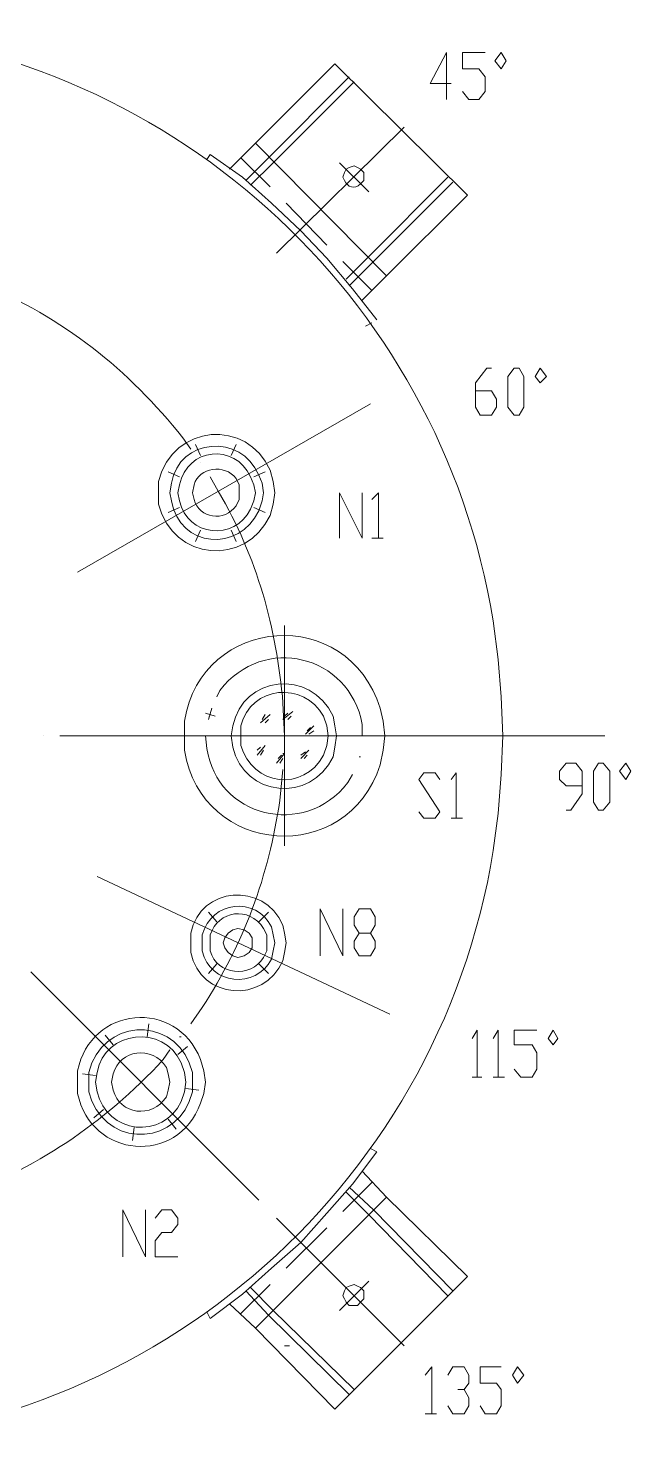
# Model space of a CAD drawing. Extents: x 14941 to 23337, y 2870 to 15192.
# Drawn here: x 17815 to 18851, y 5673 to 8106 of the extents above; entities that cross this region are included whole.
import ezdxf

# ---------------------------------------------------------------- set-up
doc = ezdxf.new("R2010")
doc.units = 0
doc.header["$LTSCALE"] = 8
doc.layers.add('1', color=1, linetype='Continuous')

msp = doc.modelspace()

# ---------------------------------------------------------------- linework, layer by layer
at = {"layer": '1', "color": 0, "lineweight": 5}
for points in [[(18542.5, 8011.8), (18506.4, 8011.8), (18534.2, 8064.6), (18534.2, 7984)], [(18562, 7997.9), (18573.1, 7984), (18589.8, 7984), (18600.9, 7997.9), (18600.9, 8022.9), (18589.8, 8036.8), (18562, 8036.8), (18562, 8064.6), (18600.9, 8064.6)], [(18617.6, 8050.7), (18628.7, 8064.6), (18637.1, 8050.7), (18628.7, 8036.8), (18617.6, 8050.7)], [(18242.2, 7719.8), (18461.9, 7936.7)], [(18181, 7883.9), (18231.1, 7833.8)], [(18228.3, 7883.9), (18189.4, 7844.9)], [(18236.6, 7875.5), (18197.7, 7836.6)], [(18350.6, 7875.5), (18400.7, 7825.5)], [(18258.9, 7806), (18328.4, 7733.7)], [(18400.7, 7714.2), (18361.8, 7675.3)], [(18356.2, 7705.9), (18406.3, 7655.8)], [(18409, 7705.9), (18367.3, 7664.2)], [(18584.2, 7483.4), (18612.1, 7483.4), (18620.4, 7469.5), (18620.4, 7455.6), (18612.1, 7441.7), (18592.6, 7441.7), (18584.2, 7455.6), (18584.2, 7497.3), (18603.7, 7522.3), (18612.1, 7522.3)], [(18651, 7441.7), (18639.9, 7455.6), (18639.9, 7508.4), (18651, 7522.3), (18659.3, 7522.3), (18667.7, 7508.4), (18667.7, 7455.6), (18659.3, 7441.7), (18651, 7441.7)], [(18687.1, 7508.4), (18695.5, 7522.3), (18706.6, 7508.4), (18695.5, 7497.3), (18687.1, 7508.4)], [(18403.5, 7461.2), (17900.1, 7171.9)], [(18111.5, 7372.2), (18103.1, 7391.6)], [(18164.3, 7372.2), (18172.7, 7391.6)], [(18111.5, 7361), (18111.5, 7361)], [(18075.3, 7336), (18055.9, 7344.4)], [(18203.3, 7336), (18222.7, 7344.4)], [(18350.6, 7230.3), (18350.6, 7308.2), (18389.6, 7230.3), (18389.6, 7308.2)], [(18406.3, 7297.1), (18417.4, 7308.2), (18417.4, 7230.3)], [(18075.3, 7283.2), (18055.9, 7274.8)], [(18203.3, 7283.2), (18222.7, 7274.8)], [(18111.5, 7244.2), (18103.1, 7224.8)], [(18164.3, 7244.2), (18172.7, 7224.8)], [(18406.3, 7230.3), (18425.7, 7230.3)], [(18256.1, 6702), (18256.1, 7080.2)], [(18125.4, 6924.4), (18125.4, 6924.4)], [(18214.4, 6913.3), (18231.1, 6927.2)], [(18217.2, 6918.9), (18222.7, 6927.2)], [(18222.7, 6913.3), (18228.3, 6918.9)], [(18253.3, 6918.9), (18270, 6932.8)], [(18256.1, 6924.4), (18261.7, 6930)], [(18261.7, 6918.9), (18267.2, 6924.4)], [(17841.7, 6891.1), (17841.7, 6891.1)], [(17869.5, 6891.1), (18350.6, 6891.1)], [(18064.2, 6891.1), (18445.2, 6891.1)], [(18256.1, 6891.1), (18256.1, 6891.1)], [(18292.2, 6893.9), (18306.2, 6907.8)], [(18295, 6899.4), (18300.6, 6905)], [(18297.8, 6893.9), (18306.2, 6899.4)], [(18381.2, 6891.1), (18381.2, 6891.1)], [(18389.6, 6891.1), (18392.4, 6891.1)], [(18411.8, 6891.1), (18806.7, 6891.1)], [(18208.8, 6857.7), (18222.7, 6874.4)], [(18208.8, 6866), (18214.4, 6871.6)], [(18214.4, 6857.7), (18219.9, 6866)], [(18283.9, 6852.1), (18297.8, 6866)], [(18283.9, 6857.7), (18292.2, 6863.3)], [(18242.2, 6843.8), (18256.1, 6860.5)], [(18245, 6852.1), (18250.5, 6857.7)], [(18247.8, 6843.8), (18253.3, 6852.1)], [(18253.3, 6860.5), (18256.1, 6860.5)], [(18289.5, 6852.1), (18295, 6857.7)], [(18384, 6854.9), (18386.8, 6854.9)], [(18740, 6763.1), (18748.3, 6763.1), (18767.8, 6791), (18767.8, 6829.9), (18756.7, 6843.8), (18740, 6843.8), (18728.9, 6829.9), (18728.9, 6816), (18740, 6804.9), (18767.8, 6804.9)], [(18795.6, 6763.1), (18787.3, 6777.1), (18787.3, 6829.9), (18795.6, 6843.8), (18803.9, 6843.8), (18815.1, 6829.9), (18815.1, 6777.1), (18803.9, 6763.1), (18795.6, 6763.1)], [(18831.7, 6829.9), (18842.9, 6843.8), (18851.2, 6829.9), (18842.9, 6816), (18831.7, 6829.9)], [(18486.9, 6760.4), (18495.3, 6749.2), (18514.7, 6749.2), (18523.1, 6760.4), (18486.9, 6816), (18495.3, 6827.1), (18514.7, 6827.1), (18523.1, 6816)], [(18542.5, 6816), (18550.9, 6827.1), (18550.9, 6749.2)], [(18542.5, 6749.2), (18562, 6749.2)], [(18436.9, 6412.8), (17933.5, 6649.1)], [(18139.3, 6571.3), (18125.4, 6587.9)], [(18211.6, 6571.3), (18228.3, 6587.9)], [(18317.3, 6512.9), (18317.3, 6593.5), (18356.2, 6512.9), (18356.2, 6593.5)], [(18384, 6512.9), (18375.7, 6526.8), (18375.7, 6537.9), (18384, 6551.8), (18403.5, 6551.8), (18411.8, 6565.7), (18411.8, 6579.6), (18403.5, 6593.5), (18384, 6593.5), (18375.7, 6579.6), (18375.7, 6565.7), (18384, 6551.8)], [(18403.5, 6551.8), (18411.8, 6537.9), (18411.8, 6526.8), (18403.5, 6512.9), (18384, 6512.9)], [(18139.3, 6499), (18125.4, 6482.3)], [(18211.6, 6499), (18228.3, 6482.3)], [(18211.6, 6092.9), (17819.5, 6485.1)], [(17961.3, 6359.9), (17947.4, 6376.6)], [(18019.7, 6373.8), (18022.5, 6396.1)], [(18578.7, 6371), (18587, 6384.9), (18587, 6304.3)], [(18614.8, 6371), (18623.2, 6384.9), (18623.2, 6304.3)], [(18651, 6318.2), (18662.1, 6304.3), (18681.6, 6304.3), (18689.9, 6318.2), (18689.9, 6346), (18681.6, 6359.9), (18651, 6359.9), (18651, 6384.9), (18689.9, 6384.9)], [(18709.4, 6371), (18717.7, 6384.9), (18726.1, 6371), (18717.7, 6359.9), (18709.4, 6371)], [(18072.6, 6343.2), (18089.2, 6357.1)], [(18075.3, 6373.8), (18078.1, 6373.8)], [(17930.7, 6307.1), (17908.5, 6309.9)], [(18578.7, 6304.3), (18595.4, 6304.3)], [(18614.8, 6304.3), (18634.3, 6304.3)], [(18086.5, 6284.8), (18108.7, 6282)], [(17944.6, 6248.7), (17927.9, 6234.8)], [(18055.9, 6232), (18069.8, 6215.3)], [(17997.5, 6218.1), (17994.7, 6195.8)], [(18406.3, 6123.5), (18356.2, 6073.5)], [(18409, 6076.3), (18367.3, 6115.2)], [(18400.7, 6067.9), (18361.8, 6106.8)], [(17978, 5995.6), (17978, 6076.3), (18016.9, 5995.6), (18016.9, 6076.3)], [(18033.6, 6062.4), (18044.7, 6076.3), (18061.4, 6076.3), (18072.6, 6062.4), (18072.6, 6051.2), (18061.4, 6037.3), (18044.7, 6037.3), (18033.6, 6023.4), (18033.6, 5995.6), (18072.6, 5995.6)], [(18242.2, 6062.4), (18461.9, 5842.7)], [(18328.4, 6045.7), (18258.9, 5976.1)], [(18231.1, 5948.3), (18181, 5898.3)], [(18236.6, 5903.8), (18197.7, 5942.8)], [(18400.7, 5953.9), (18350.6, 5903.8)], [(18228.3, 5895.5), (18189.4, 5937.2)], [(18256.1, 5842.7), (18264.4, 5842.7), (18256.1, 5842.7)], [(18498, 5792.6), (18509.2, 5806.5), (18509.2, 5725.9)], [(18537, 5792.6), (18545.3, 5806.5), (18564.8, 5806.5), (18573.1, 5792.6), (18573.1, 5778.7), (18564.8, 5767.6), (18553.7, 5767.6)], [(18592.6, 5739.8), (18600.9, 5725.9), (18620.4, 5725.9), (18628.7, 5739.8), (18628.7, 5767.6), (18620.4, 5778.7), (18592.6, 5778.7), (18592.6, 5806.5), (18628.7, 5806.5)], [(18648.2, 5792.6), (18656.5, 5806.5), (18667.7, 5792.6), (18656.5, 5778.7), (18648.2, 5792.6)], [(18564.8, 5767.6), (18573.1, 5753.7), (18573.1, 5739.8), (18564.8, 5725.9), (18545.3, 5725.9), (18537, 5739.8)], [(18498, 5725.9), (18517.5, 5725.9)]]:
    msp.add_lwpolyline(points, dxfattribs=at)
at = {"layer": '1', "color": 0, "lineweight": 18}
for points in [[(18206, 7908.9), (18342.3, 8045.2), (18570.3, 7819.9), (18431.3, 7680.9)], [(18367.3, 8022.9), (18228.3, 7883.9)], [(18375.7, 8014.6), (18236.6, 7875.5)], [(18431.3, 7680.9), (18206, 7908.9), (18161.5, 7864.4)], [(18414.6, 7605.8), (18372.9, 7658.6), (18328.4, 7711.4), (18283.9, 7758.7), (18233.8, 7806), (18183.8, 7850.5), (18128.2, 7889.4), (18122.6, 7881.1)], [(18537, 7850.5), (18400.7, 7714.2)], [(18545.3, 7842.1), (18409, 7705.9)], [(18431.3, 7680.9), (18389.6, 7639.1)], [(18406.3, 7600.2), (18395.1, 7594.6)], [(18125.4, 6918.9), (18131, 6938.3)], [(18119.8, 6930), (18136.5, 6924.4)], [(18200.5, 6535.1), (18200.5, 6543.5), (18194.9, 6551.8), (18186.6, 6557.4), (18175.4, 6560.1), (18167.1, 6557.4), (18158.8, 6551.8), (18153.2, 6543.5), (18150.4, 6535.1), (18153.2, 6526.8), (18158.8, 6518.4), (18167.1, 6512.9), (18175.4, 6510.1), (18186.6, 6512.9), (18194.9, 6518.4), (18200.5, 6526.8), (18200.5, 6535.1)], [(18128.2, 5889.9), (18183.8, 5931.7), (18233.8, 5976.1), (18283.9, 6020.6), (18328.4, 6070.7), (18372.9, 6120.8), (18414.6, 6176.4), (18403.5, 6181.9)], [(18206, 5873.3), (18431.3, 6098.5), (18389.6, 6143)], [(18431.3, 6098.5), (18570.3, 5962.2), (18342.3, 5734.2), (18206, 5873.3)], [(18537, 5928.9), (18400.7, 6067.9)], [(18545.3, 5937.2), (18409, 6076.3)], [(18392.4, 5928.9), (18392.4, 5937.2), (18386.8, 5942.8), (18381.2, 5945.6), (18375.7, 5948.3), (18367.3, 5945.6), (18361.8, 5942.8), (18359, 5937.2), (18356.2, 5928.9), (18359, 5923.3), (18361.8, 5917.7), (18367.3, 5912.2), (18375.7, 5912.2), (18381.2, 5912.2), (18386.8, 5917.7), (18392.4, 5923.3), (18392.4, 5928.9)], [(18206, 5873.3), (18161.5, 5915)], [(18128.2, 5889.9), (18122.6, 5901.1)], [(18367.3, 5759.2), (18228.3, 5895.5)], [(18375.7, 5767.6), (18236.6, 5903.8)]]:
    msp.add_lwpolyline(points, dxfattribs=at)
for points, knots in [([(18631.5, 6891.1), (18631.5, 6891.1), (18628.7, 6957.8), (18628.7, 6957.8), (18628.7, 6957.8), (18623.2, 7021.8), (18623.2, 7021.8), (18623.2, 7021.8), (18614.8, 7088.5), (18614.8, 7088.5), (18523.1, 7650.3), (18050.3, 8075.7), (17480.2, 8106.3), (17480.2, 8106.3), (17413.5, 8106.3), (17413.5, 8106.3), (17413.5, 8106.3), (17349.5, 8106.3), (17349.5, 8106.3), (16751.6, 8073), (16267.7, 7614.1), (16203.8, 7021.8), (16203.8, 7021.8), (16198.2, 6957.8), (16198.2, 6957.8), (16198.2, 6957.8), (16198.2, 6891.1), (16198.2, 6891.1), (16198.2, 6891.1), (16198.2, 6824.3), (16198.2, 6824.3), (16198.2, 6824.3), (16203.8, 6757.6), (16203.8, 6757.6), (16267.7, 6190.3), (16715.5, 5742.5), (17282.8, 5681.4), (17282.8, 5681.4), (17349.5, 5675.8), (17349.5, 5675.8), (17349.5, 5675.8), (17413.5, 5673), (17413.5, 5673), (18008.6, 5673), (18520.3, 6106.8), (18614.8, 6693.6), (18614.8, 6693.6), (18623.2, 6757.6), (18623.2, 6757.6), (18623.2, 6757.6), (18628.7, 6824.3), (18628.7, 6824.3), (18628.7, 6824.3), (18631.5, 6891.1), (18631.5, 6891.1)], [0, 0, 0, 0, 1, 1, 1, 2, 2, 2, 3, 3, 3, 4, 4, 4, 5, 5, 5, 6, 6, 6, 7, 7, 7, 8, 8, 8, 9, 9, 9, 10, 10, 10, 11, 11, 11, 12, 12, 12, 13, 13, 13, 14, 14, 14, 15, 15, 15, 16, 16, 16, 17, 17, 17, 18, 18, 18, 18]), ([(18392.4, 7850.5), (18392.4, 7850.5), (18392.4, 7858.8), (18392.4, 7858.8), (18392.4, 7858.8), (18386.8, 7864.4), (18386.8, 7864.4), (18386.8, 7864.4), (18381.2, 7867.2), (18381.2, 7867.2), (18381.2, 7867.2), (18375.7, 7870), (18375.7, 7870), (18375.7, 7870), (18367.3, 7867.2), (18367.3, 7867.2), (18367.3, 7867.2), (18361.8, 7864.4), (18361.8, 7864.4), (18361.8, 7864.4), (18359, 7858.8), (18359, 7858.8), (18359, 7858.8), (18356.2, 7850.5), (18356.2, 7850.5), (18356.2, 7850.5), (18359, 7844.9), (18359, 7844.9), (18364.6, 7833.8), (18375.7, 7828.2), (18386.8, 7839.4), (18386.8, 7839.4), (18392.4, 7844.9), (18392.4, 7844.9), (18392.4, 7844.9), (18392.4, 7850.5), (18392.4, 7850.5)], [0, 0, 0, 0, 1, 1, 1, 2, 2, 2, 3, 3, 3, 4, 4, 4, 5, 5, 5, 6, 6, 6, 7, 7, 7, 8, 8, 8, 9, 9, 9, 10, 10, 10, 11, 11, 11, 12, 12, 12, 12]), ([(18239.4, 7308.2), (18239.4, 7308.2), (18236.6, 7327.7), (18236.6, 7327.7), (18236.6, 7327.7), (18231.1, 7347.1), (18231.1, 7347.1), (18192.1, 7436.1), (18064.2, 7427.8), (18039.2, 7327.7), (18039.2, 7327.7), (18039.2, 7308.2), (18039.2, 7308.2), (18039.2, 7308.2), (18039.2, 7288.7), (18039.2, 7288.7), (18064.2, 7191.4), (18189.4, 7180.3), (18231.1, 7269.3), (18231.1, 7269.3), (18236.6, 7288.7), (18236.6, 7288.7), (18236.6, 7288.7), (18239.4, 7308.2), (18239.4, 7308.2)], [0, 0, 0, 0, 1, 1, 1, 2, 2, 2, 3, 3, 3, 4, 4, 4, 5, 5, 5, 6, 6, 6, 7, 7, 7, 8, 8, 8, 8]), ([(18206, 7308.2), (18206, 7308.2), (18203.3, 7322.1), (18203.3, 7322.1), (18203.3, 7322.1), (18197.7, 7336), (18197.7, 7336), (18169.9, 7394.4), (18089.2, 7386.1), (18075.3, 7322.1), (18075.3, 7322.1), (18072.6, 7308.2), (18072.6, 7308.2), (18072.6, 7308.2), (18075.3, 7294.3), (18075.3, 7294.3), (18089.2, 7233.1), (18169.9, 7224.8), (18197.7, 7280.4), (18197.7, 7280.4), (18203.3, 7294.3), (18203.3, 7294.3), (18203.3, 7294.3), (18206, 7308.2), (18206, 7308.2)], [0, 0, 0, 0, 1, 1, 1, 2, 2, 2, 3, 3, 3, 4, 4, 4, 5, 5, 5, 6, 6, 6, 7, 7, 7, 8, 8, 8, 8]), ([(18178.2, 7308.2), (18178.2, 7308.2), (18178.2, 7322.1), (18178.2, 7322.1), (18178.2, 7322.1), (18172.7, 7333.2), (18172.7, 7333.2), (18153.2, 7358.3), (18108.7, 7352.7), (18100.4, 7322.1), (18100.4, 7322.1), (18097.6, 7308.2), (18097.6, 7308.2), (18097.6, 7308.2), (18100.4, 7297.1), (18100.4, 7297.1), (18108.7, 7263.7), (18153.2, 7258.2), (18172.7, 7286), (18172.7, 7286), (18178.2, 7297.1), (18178.2, 7297.1), (18178.2, 7297.1), (18178.2, 7308.2), (18178.2, 7308.2)], [0, 0, 0, 0, 1, 1, 1, 2, 2, 2, 3, 3, 3, 4, 4, 4, 5, 5, 5, 6, 6, 6, 7, 7, 7, 8, 8, 8, 8]), ([(18428.5, 6891.1), (18428.5, 6891.1), (18425.7, 6916.1), (18425.7, 6916.1), (18425.7, 6916.1), (18420.2, 6938.3), (18420.2, 6938.3), (18364.6, 7116.3), (18114.3, 7099.6), (18083.7, 6916.1), (18083.7, 6916.1), (18083.7, 6891.1), (18083.7, 6891.1), (18083.7, 6891.1), (18083.7, 6866), (18083.7, 6866), (18114.3, 6682.5), (18364.6, 6665.8), (18420.2, 6841), (18420.2, 6841), (18425.7, 6866), (18425.7, 6866), (18425.7, 6866), (18428.5, 6891.1), (18428.5, 6891.1)], [0, 0, 0, 0, 1, 1, 1, 2, 2, 2, 3, 3, 3, 4, 4, 4, 5, 5, 5, 6, 6, 6, 7, 7, 7, 8, 8, 8, 8]), ([(18345.1, 6891.1), (18345.1, 6891.1), (18342.3, 6907.8), (18342.3, 6907.8), (18342.3, 6907.8), (18339.5, 6924.4), (18339.5, 6924.4), (18300.6, 7007.9), (18183.8, 6994), (18167.1, 6907.8), (18167.1, 6907.8), (18164.3, 6891.1), (18164.3, 6891.1), (18164.3, 6891.1), (18167.1, 6871.6), (18167.1, 6871.6), (18186.6, 6785.4), (18300.6, 6774.3), (18339.5, 6854.9), (18339.5, 6854.9), (18342.3, 6871.6), (18342.3, 6871.6), (18342.3, 6871.6), (18345.1, 6891.1), (18345.1, 6891.1)], [0, 0, 0, 0, 1, 1, 1, 2, 2, 2, 3, 3, 3, 4, 4, 4, 5, 5, 5, 6, 6, 6, 7, 7, 7, 8, 8, 8, 8]), ([(18331.2, 6891.1), (18331.2, 6891.1), (18328.4, 6907.8), (18328.4, 6907.8), (18328.4, 6907.8), (18322.8, 6924.4), (18322.8, 6924.4), (18289.5, 6985.6), (18197.7, 6977.3), (18181, 6907.8), (18181, 6907.8), (18181, 6891.1), (18181, 6891.1), (18181, 6891.1), (18181, 6874.4), (18181, 6874.4), (18200.5, 6804.9), (18289.5, 6793.7), (18322.8, 6857.7), (18322.8, 6857.7), (18328.4, 6874.4), (18328.4, 6874.4), (18328.4, 6874.4), (18331.2, 6891.1), (18331.2, 6891.1)], [0, 0, 0, 0, 1, 1, 1, 2, 2, 2, 3, 3, 3, 4, 4, 4, 5, 5, 5, 6, 6, 6, 7, 7, 7, 8, 8, 8, 8]), ([(18258.9, 6535.1), (18258.9, 6535.1), (18256.1, 6551.8), (18256.1, 6551.8), (18256.1, 6551.8), (18253.3, 6565.7), (18253.3, 6565.7), (18219.9, 6640.8), (18111.5, 6632.4), (18094.8, 6551.8), (18094.8, 6551.8), (18094.8, 6535.1), (18094.8, 6535.1), (18094.8, 6535.1), (18094.8, 6518.4), (18094.8, 6518.4), (18111.5, 6437.8), (18219.9, 6429.4), (18253.3, 6504.5), (18253.3, 6504.5), (18256.1, 6518.4), (18256.1, 6518.4), (18256.1, 6518.4), (18258.9, 6535.1), (18258.9, 6535.1)], [0, 0, 0, 0, 1, 1, 1, 2, 2, 2, 3, 3, 3, 4, 4, 4, 5, 5, 5, 6, 6, 6, 7, 7, 7, 8, 8, 8, 8]), ([(18225.5, 6535.1), (18225.5, 6535.1), (18225.5, 6549), (18225.5, 6549), (18225.5, 6549), (18219.9, 6560.1), (18219.9, 6560.1), (18194.9, 6599.1), (18142.1, 6590.7), (18128.2, 6549), (18128.2, 6549), (18128.2, 6535.1), (18128.2, 6535.1), (18128.2, 6535.1), (18128.2, 6521.2), (18128.2, 6521.2), (18139.3, 6479.5), (18197.7, 6473.9), (18219.9, 6510.1), (18219.9, 6510.1), (18225.5, 6521.2), (18225.5, 6521.2), (18225.5, 6521.2), (18225.5, 6535.1), (18225.5, 6535.1)], [0, 0, 0, 0, 1, 1, 1, 2, 2, 2, 3, 3, 3, 4, 4, 4, 5, 5, 5, 6, 6, 6, 7, 7, 7, 8, 8, 8, 8]), ([(18119.8, 6296), (18119.8, 6296), (18117.1, 6315.4), (18117.1, 6315.4), (18117.1, 6315.4), (18111.5, 6334.9), (18111.5, 6334.9), (18069.8, 6440.6), (17922.4, 6426.7), (17900.1, 6315.4), (17900.1, 6315.4), (17900.1, 6296), (17900.1, 6296), (17900.1, 6296), (17900.1, 6276.5), (17900.1, 6276.5), (17922.4, 6165.2), (18072.6, 6151.3), (18111.5, 6259.8), (18111.5, 6259.8), (18117.1, 6276.5), (18117.1, 6276.5), (18117.1, 6276.5), (18119.8, 6296), (18119.8, 6296)], [0, 0, 0, 0, 1, 1, 1, 2, 2, 2, 3, 3, 3, 4, 4, 4, 5, 5, 5, 6, 6, 6, 7, 7, 7, 8, 8, 8, 8]), ([(18086.5, 6296), (18086.5, 6296), (18083.7, 6312.6), (18083.7, 6312.6), (18083.7, 6312.6), (18078.1, 6329.3), (18078.1, 6329.3), (18047.5, 6396.1), (17947.4, 6384.9), (17933.5, 6312.6), (17933.5, 6312.6), (17930.7, 6296), (17930.7, 6296), (17930.7, 6296), (17933.5, 6279.3), (17933.5, 6279.3), (17950.2, 6207), (18047.5, 6195.8), (18078.1, 6262.6), (18078.1, 6262.6), (18083.7, 6279.3), (18083.7, 6279.3), (18083.7, 6279.3), (18086.5, 6296), (18086.5, 6296)], [0, 0, 0, 0, 1, 1, 1, 2, 2, 2, 3, 3, 3, 4, 4, 4, 5, 5, 5, 6, 6, 6, 7, 7, 7, 8, 8, 8, 8]), ([(18058.7, 6296), (18058.7, 6296), (18055.9, 6309.9), (18055.9, 6309.9), (18055.9, 6309.9), (18053.1, 6321), (18053.1, 6321), (18028.1, 6359.9), (17972.4, 6351.6), (17961.3, 6309.9), (17961.3, 6309.9), (17958.5, 6296), (17958.5, 6296), (17958.5, 6296), (17961.3, 6282), (17961.3, 6282), (17972.4, 6240.3), (18028.1, 6232), (18053.1, 6270.9), (18053.1, 6270.9), (18055.9, 6282), (18055.9, 6282), (18055.9, 6282), (18058.7, 6296), (18058.7, 6296)], [0, 0, 0, 0, 1, 1, 1, 2, 2, 2, 3, 3, 3, 4, 4, 4, 5, 5, 5, 6, 6, 6, 7, 7, 7, 8, 8, 8, 8])]:
    msp.add_open_spline(points, degree=3, knots=knots, dxfattribs=at)
at = {"layer": '1', "color": 0, "lineweight": 5}
for points, knots in [([(18094.8, 7383.3), (18094.8, 7383.3), (18080.9, 7402.8), (18080.9, 7402.8), (17989.1, 7519.6), (17872.3, 7611.3), (17736.1, 7666.9), (17736.1, 7666.9), (17730.5, 7669.7), (17730.5, 7669.7)], [0, 0, 0, 0, 1, 1, 1, 2, 2, 2, 3, 3, 3, 3]), ([(18219.9, 7308.2), (18219.9, 7308.2), (18217.2, 7324.9), (18217.2, 7324.9), (18217.2, 7324.9), (18211.6, 7338.8), (18211.6, 7338.8), (18181, 7411.1), (18075.3, 7402.8), (18061.4, 7324.9), (18061.4, 7324.9), (18058.7, 7308.2), (18058.7, 7308.2), (18058.7, 7308.2), (18061.4, 7294.3), (18061.4, 7294.3), (18075.3, 7213.7), (18178.2, 7205.3), (18211.6, 7277.6), (18211.6, 7277.6), (18217.2, 7294.3), (18217.2, 7294.3), (18217.2, 7294.3), (18219.9, 7308.2), (18219.9, 7308.2)], [0, 0, 0, 0, 1, 1, 1, 2, 2, 2, 3, 3, 3, 4, 4, 4, 5, 5, 5, 6, 6, 6, 7, 7, 7, 8, 8, 8, 8]), ([(18256.1, 6891.1), (18256.1, 6891.1), (18253.3, 6946.7), (18253.3, 6946.7), (18242.2, 7077.4), (18208.8, 7197), (18142.1, 7311), (18142.1, 7311), (18128.2, 7336), (18128.2, 7336)], [0, 0, 0, 0, 1, 1, 1, 2, 2, 2, 3, 3, 3, 3]), ([(18389.6, 6891.1), (18389.6, 6891.1), (18389.6, 6910.5), (18389.6, 6910.5), (18367.3, 7030.1), (18219.9, 7066.3), (18144.9, 6968.9), (18144.9, 6968.9), (18139.3, 6957.8), (18139.3, 6957.8)], [0, 0, 0, 0, 1, 1, 1, 2, 2, 2, 3, 3, 3, 3]), ([(18119.8, 6891.1), (18119.8, 6891.1), (18122.6, 6868.8), (18122.6, 6868.8), (18139.3, 6752), (18289.5, 6713.1), (18364.6, 6810.4), (18364.6, 6810.4), (18372.9, 6824.3), (18372.9, 6824.3)], [0, 0, 0, 0, 1, 1, 1, 2, 2, 2, 3, 3, 3, 3]), ([(18094.8, 6396.1), (18094.8, 6396.1), (18114.3, 6423.9), (18114.3, 6423.9), (18186.6, 6535.1), (18228.3, 6649.1), (18247.8, 6779.8), (18247.8, 6779.8), (18253.3, 6832.7), (18253.3, 6832.7)], [0, 0, 0, 0, 1, 1, 1, 2, 2, 2, 3, 3, 3, 3]), ([(18239.4, 6535.1), (18239.4, 6535.1), (18236.6, 6549), (18236.6, 6549), (18236.6, 6549), (18233.8, 6562.9), (18233.8, 6562.9), (18206, 6615.8), (18131, 6607.4), (18114.3, 6549), (18114.3, 6549), (18114.3, 6535.1), (18114.3, 6535.1), (18114.3, 6535.1), (18114.3, 6521.2), (18114.3, 6521.2), (18128.2, 6462.8), (18206, 6454.5), (18233.8, 6507.3), (18233.8, 6507.3), (18236.6, 6521.2), (18236.6, 6521.2), (18236.6, 6521.2), (18239.4, 6535.1), (18239.4, 6535.1)], [0, 0, 0, 0, 1, 1, 1, 2, 2, 2, 3, 3, 3, 4, 4, 4, 5, 5, 5, 6, 6, 6, 7, 7, 7, 8, 8, 8, 8]), ([(18097.6, 6296), (18097.6, 6296), (18097.6, 6312.6), (18097.6, 6312.6), (18097.6, 6312.6), (18092, 6329.3), (18092, 6329.3), (18058.7, 6410), (17941.9, 6404.4), (17919.6, 6312.6), (17919.6, 6312.6), (17919.6, 6296), (17919.6, 6296), (17919.6, 6296), (17919.6, 6279.3), (17919.6, 6279.3), (17941.9, 6187.5), (18058.7, 6181.9), (18092, 6262.6), (18092, 6262.6), (18097.6, 6279.3), (18097.6, 6279.3), (18097.6, 6279.3), (18097.6, 6296), (18097.6, 6296)], [0, 0, 0, 0, 1, 1, 1, 2, 2, 2, 3, 3, 3, 4, 4, 4, 5, 5, 5, 6, 6, 6, 7, 7, 7, 8, 8, 8, 8]), ([(17674.9, 6090.2), (17674.9, 6090.2), (17686, 6095.7), (17686, 6095.7), (17827.8, 6145.8), (17944.6, 6223.6), (18047.5, 6334.9), (18047.5, 6334.9), (18058.7, 6351.6), (18058.7, 6351.6)], [0, 0, 0, 0, 1, 1, 1, 2, 2, 2, 3, 3, 3, 3])]:
    msp.add_open_spline(points, degree=3, knots=knots, dxfattribs=at)

doc.saveas('drawing.dxf')
